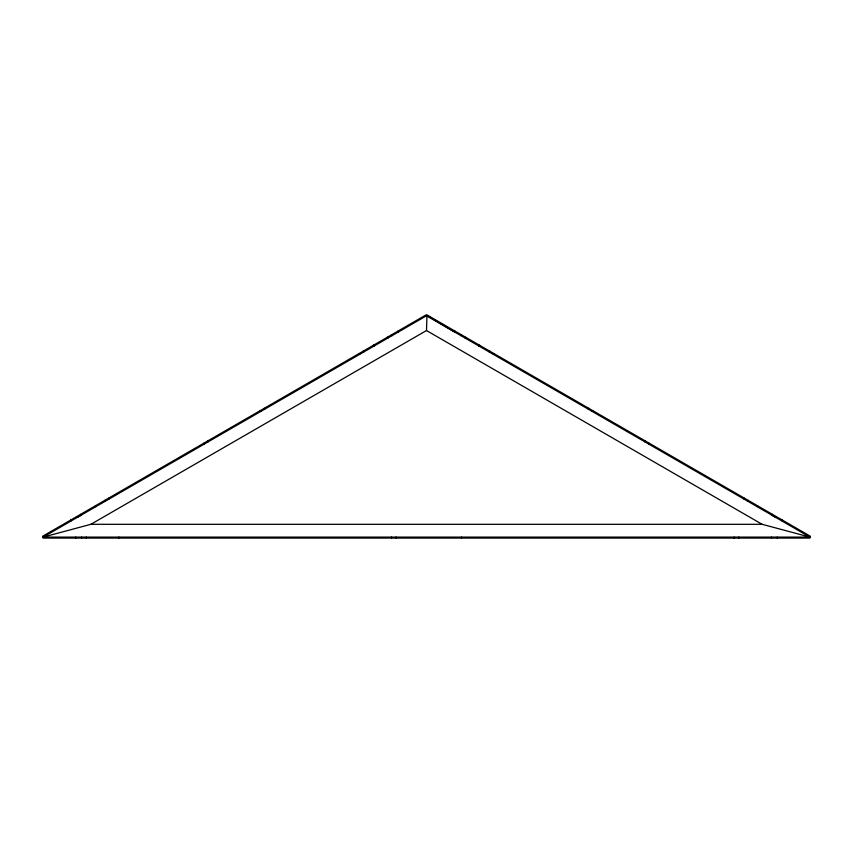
<?xml version="1.0" encoding="UTF-8"?>
<svg xmlns="http://www.w3.org/2000/svg" width="853" height="853" viewBox="0 0 853 853"><rect width="100%" height="100%" fill="white"/><g stroke="black" fill="none" stroke-linecap="round" stroke-linejoin="round"><path stroke-width="1.28" d="M43.14 537.113L809.87 537.102L426.5 315.77L43.14 537.113L90.876 524.307L426.5 330.537L426.99 314.917L810.35 536.249L809.87 538.083L43.14 538.083L42.65 536.249L426.01 314.917L454.756 332.084L455.246 331.231M461.046 335.709L461.537 334.866M465.077 338.044L465.567 337.191M478.938 346.041L479.429 345.198M479.226 346.211L479.717 345.358M489.302 352.022L489.793 351.18M493.333 354.358L493.823 353.505M588.197 409.12L588.687 408.278M592.227 411.455L592.718 410.602M644.708 441.747L645.199 440.905M648.738 444.082L649.229 443.229M743.603 498.845L744.093 498.003M747.633 501.18L748.124 500.327M757.133 506.661L757.624 505.808M772.349 514.316L771.858 515.159L775.889 517.494L776.379 516.641M781.604 520.788L782.094 519.935M90.876 524.307L762.145 524.307L809.87 537.102M426.5 330.537L762.124 524.307M397.754 331.231L398.244 332.084M391.463 334.866L391.954 335.709M387.433 337.191L387.923 338.044M373.571 345.198L374.062 346.041M373.283 345.358L373.774 346.211M363.207 351.18L363.698 352.022M359.177 353.505L359.667 354.358M264.313 408.278L264.803 409.12M260.282 410.602L260.773 411.455M207.801 440.905L208.292 441.747M203.771 443.229L204.262 444.082M108.907 498.003L109.397 498.845M104.876 500.327L105.367 501.18M95.376 505.808L95.867 506.661M80.651 514.316L81.142 515.159L77.111 517.494L76.621 516.641M70.906 519.935L71.396 520.788M777.243 537.102L777.243 538.083M771.421 537.102L771.421 538.083M738.794 537.102L738.794 538.083M734.134 537.102L734.134 538.083M461.462 537.102L461.462 538.083M396.208 537.102L396.208 538.083M391.548 537.102L391.548 538.083M118.876 537.102L118.876 538.083M86.249 537.102L86.249 538.083M81.589 537.102L81.589 538.083M75.768 537.102L75.768 538.083"/></g></svg>
